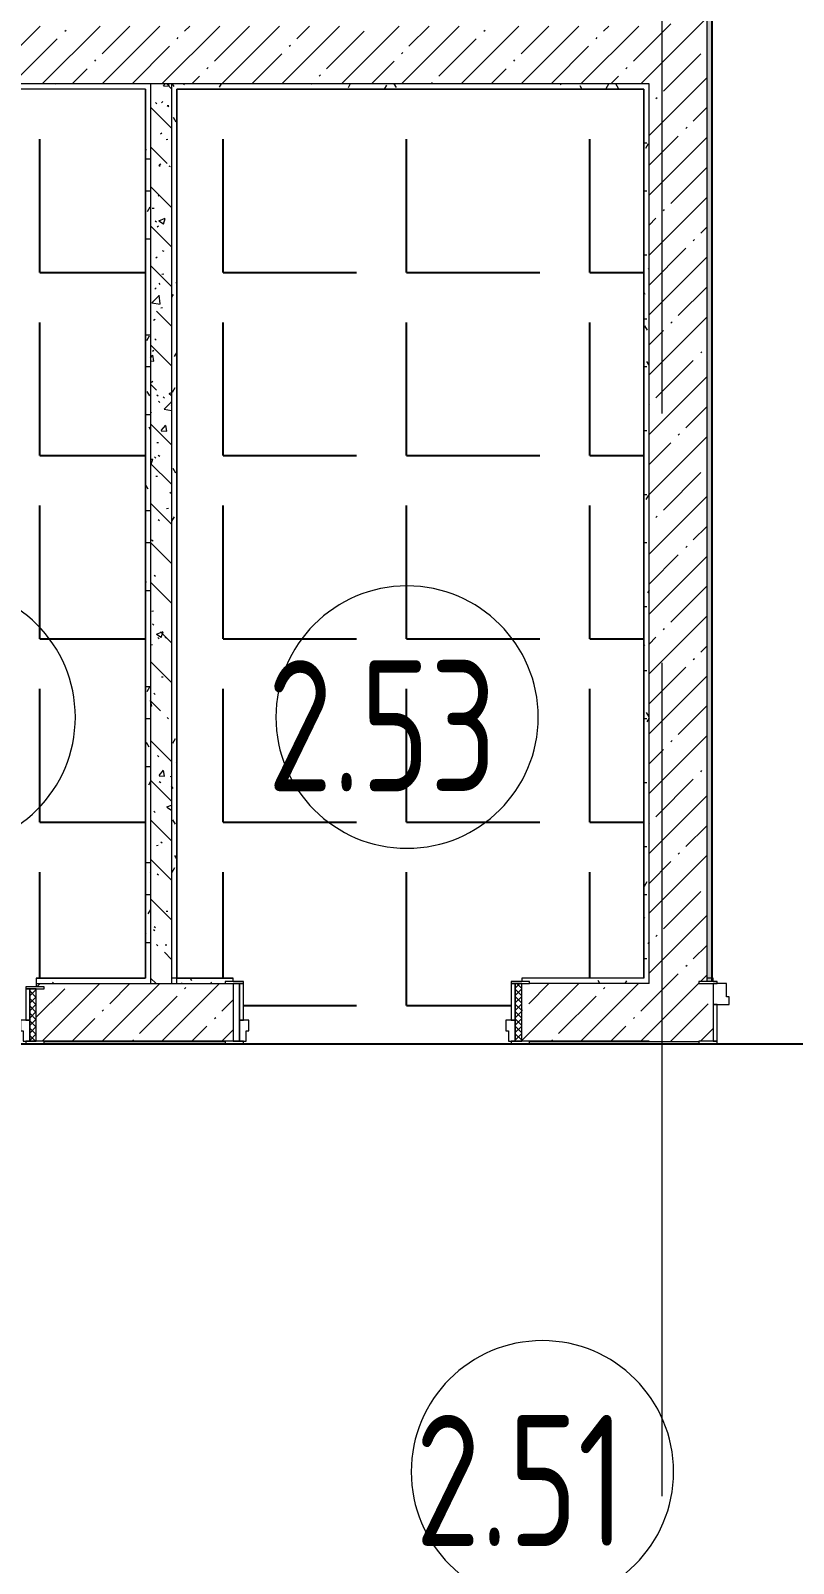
# Model space of a CAD drawing. Header units: millimetres. Extents: x -625 to 415037, y -3642 to 102118.
# Drawn here: x 239226 to 242132, y 11409 to 17252 of the extents above; entities that cross this region are included whole.
import ezdxf

# ---------------------------------------------------------------- set-up
doc = ezdxf.new("R2010")
doc.units = ezdxf.units.MM
doc.linetypes.add('Осевая', pattern=[6350, 1270, -952.5, 3175, -952.5])
doc.layers.add('1) плитка КР3', color=160, linetype='Continuous')
for name, color, linetype, lineweight in [('A-AREA-IDEN', 7, 'Continuous', 9), ('A-DOOR-FRAM-2', 7, 'Continuous', 5), ('A-WALL', 7, 'Continuous', 5), ('I-WALL', 7, 'Continuous', 5), ('Оси', 7, 'Continuous', 9), ('Оси-2', 7, 'Осевая', 9)]:
    doc.layers.add(name, color=color, linetype=linetype, lineweight=lineweight)
for name, color, linetype, lineweight, true_color in [('A-DOOR-1', 7, 'Continuous', 5, 0xc0c0c0), ('A-DOOR-FRAM-1', 7, 'Continuous', 5, 0xc0c0c0), ('A-WALL-1', 9, 'Continuous', 5, 0x808080), ('A-WALL-FNSH-1', 9, 'Continuous', 5, 0x808080)]:
    doc.layers.add(name, color=color, linetype=linetype, lineweight=lineweight, true_color=true_color)
doc.layers.get('A-DOOR-1').off()
doc.styles.add('СПДС', font='ГОСТ тип А.ttf', dxfattribs={"width": 0.9})
pattern_1 = [(45, (148772.12, -0.94), (-114.04925, 114.04925), []), (45, (148886.17, -0.94), (-114.04925, 114.04925), [201.612, -40.322, 6.706, -33.617])]
pattern_2 = [(0, (148772.123, -0.94), (243.84, 60.96), [20.117, -162.763, 20.117, -162.763, -975.36]), (0, (148772.123, -0.94), (243.84, 60.96), [-365.76, 20.117, -345.643, 20.117, -162.763, -426.72]), (0, (148772.123, -0.94), (243.84, 60.96), [-914.4, 20.117, -101.803, 20.117, -284.683]), (120, (148863.563, 29.54), (-174.71291, 180.691634), [20.117, -162.763, 20.117, -162.763, -975.36]), (120, (148863.563, 29.54), (-174.71291, 180.691634), [-365.76, 20.117, -345.643, 20.117, -162.763, -426.72]), (120, (148863.563, 29.54), (-174.71291, 180.691634), [-914.4, 20.117, -101.803, 20.117, -284.683]), (240, (148894.043, 151.46), (-69.12709, -241.651634), [20.117, -162.763, 20.117, -162.763, -975.36]), (240, (148894.043, 151.46), (-69.12709, -241.651634), [-365.76, 20.117, -345.643, 20.117, -162.763, -426.72]), (240, (148894.043, 151.46), (-69.12709, -241.651634), [-914.4, 20.117, -101.803, 20.117, -284.683])]
pattern_3 = [(0, (237863.1, 17028.06), (0, 698.5), [508, -190.5]), (90, (237863.1, 17028.06), (-698.5, 4e-14), [508, -190.5])]

# ---------------------------------------------------------------- blocks, each defined once
blk = doc.blocks.new('110_Дверь_СКБ_2Ст - Д-1_л_Лестничная клетка EIS60 2-V348-Объем проектирования 2 этажа')
at = {"layer": 'A-DOOR-FRAM-1'}
for p, q in [((-672.5, 118), (-742.5, 118)), ((-742.5, 118), (-742.5, 110)), ((-672.5, 110), (-672.5, 118)), ((767.5, 118), (697.5, 118)), ((697.5, 118), (697.5, 110)), ((767.5, 110), (767.5, 118)), ((-742.5, 110), (-672.5, 110)), ((-637.5, 110), (-687.5, 110)), ((-687.5, 110), (-687.5, 30)), ((-637.5, 60), (-637.5, 110)), ((-627.5, 60), (-637.5, 60)), ((-627.5, 30), (-627.5, 60)), ((662.5, 60), (652.5, 60)), ((652.5, 60), (652.5, 30)), ((662.5, 110), (662.5, 60)), ((712.5, 110), (662.5, 110)), ((697.5, 110), (767.5, 110)), ((712.5, 30), (712.5, 110)), ((-687.5, 30), (-627.5, 30)), ((-672.5, 30), (-687.5, 30)), ((-687.5, 30), (-687.5, -110)), ((-672.5, -110), (-672.5, 30)), ((652.5, 30), (712.5, 30)), ((712.5, 30), (697.5, 30)), ((697.5, 30), (697.5, -110)), ((712.5, -110), (712.5, 30)), ((-672.5, -110), (-742.5, -110)), ((-742.5, -110), (-742.5, -118)), ((-687.5, -110), (-672.5, -110)), ((-672.5, -118), (-672.5, -110)), ((697.5, -110), (712.5, -110)), ((767.5, -110), (697.5, -110)), ((697.5, -110), (697.5, -118)), ((767.5, -118), (767.5, -110)), ((-742.5, -118), (-672.5, -118)), ((697.5, -118), (767.5, -118))]:
    blk.add_line(p, q, dxfattribs=at)
blk = doc.blocks.new('110_Дверь_СКБ_1Ст_Внутренняя1 - Д-3 _п_ 1100x2100h_много всего-32102842-Объем проектирования 2 этажа')
at = {"layer": 'A-DOOR-FRAM-2'}
h = blk.add_hatch(dxfattribs=at)
h.set_pattern_fill('FP_86', color=256, style=0, pattern_type=2)
h.set_pattern_definition([(45, (-371.384, 174.685), (-14.1421, 14.1421), []), (135, (-371.384, 174.685), (-14.1421, -14.1421), [])])
h.paths.add_polyline_path([(-537.5, 110), (-537.5, -110), (-512.5, -110), (-512.5, 110)])
at = {"layer": 'A-DOOR-FRAM-1'}
for p, q in [((-497.5, 118), (-567.5, 118)), ((-567.5, 118), (-567.5, 110)), ((-497.5, 110), (-497.5, 118)), ((592.5, 118), (522.5, 118)), ((522.5, 118), (522.5, 110)), ((592.5, 110), (592.5, 118)), ((-567.5, 110), (-497.5, 110)), ((-512.5, 110), (-537.5, 110)), ((-537.5, 110), (-537.5, -110)), ((-487.5, 110), (-512.5, 110)), ((-512.5, 110), (-512.5, 30)), ((-512.5, -110), (-512.5, 110)), ((-497.5, 110), (-512.5, 110)), ((-512.5, 110), (-512.5, 109)), ((-512.5, 109), (-497.5, 109)), ((-497.5, 109), (-497.5, 110)), ((-487.5, 70), (-487.5, 110)), ((-477.5, 70), (-487.5, 70)), ((-477.5, 30), (-477.5, 70)), ((512.5, 70), (502.5, 70)), ((502.5, 70), (502.5, 30)), ((512.5, 110), (512.5, 70)), ((537.5, 110), (512.5, 110)), ((537.5, 110), (522.5, 110)), ((522.5, 110), (522.5, 109)), ((522.5, 110), (592.5, 110)), ((522.5, 109), (537.5, 109)), ((537.5, 30), (537.5, 110)), ((562.5, 110), (537.5, 110)), ((537.5, 110), (537.5, -110)), ((537.5, 109), (537.5, 110)), ((562.5, -110), (562.5, 110)), ((-512.5, 30), (-477.5, 30)), ((-497.5, 30), (-512.5, 30)), ((-512.5, 30), (-512.5, -110)), ((-497.5, -110), (-497.5, 30)), ((502.5, 30), (537.5, 30)), ((537.5, 30), (522.5, 30)), ((522.5, 30), (522.5, -110)), ((537.5, -110), (537.5, 30)), ((-497.5, -110), (-567.5, -110)), ((-567.5, -110), (-567.5, -118)), ((-537.5, -110), (-512.5, -110)), ((-512.5, -110), (-497.5, -110)), ((-497.5, -118), (-497.5, -110)), ((522.5, -110), (537.5, -110)), ((592.5, -110), (522.5, -110)), ((522.5, -110), (522.5, -118)), ((537.5, -110), (562.5, -110)), ((592.5, -118), (592.5, -110)), ((-567.5, -118), (-497.5, -118)), ((522.5, -118), (592.5, -118))]:
    blk.add_line(p, q, dxfattribs=at)
blk = doc.blocks.new('110_Дверь_СКБ_1Ст_Внутренняя1 - Д-3 _п_ 1100x2100h_много всего-32102838-Объем проектирования 2 этажа')
at = {"layer": 'A-DOOR-FRAM-2'}
h = blk.add_hatch(dxfattribs=at)
h.set_pattern_fill('FP_76', color=256, style=0, pattern_type=2)
h.set_pattern_definition([(45, (-371.384, 164.685), (-14.1421, 14.1421), []), (135, (-371.384, 164.685), (-14.1421, -14.1421), [])])
h.paths.add_polyline_path([(-516.4, 100), (-537.5, 100), (-537.5, -100), (-512.5, -100), (-512.5, 100)])
at = {"layer": 'A-DOOR-FRAM-1'}
for p, q in [((-497.5, 108), (-567.5, 108)), ((-567.5, 108), (-567.5, 100)), ((-567.5, 100), (-497.5, 100)), ((-512.5, 100), (-537.5, 100)), ((-537.5, 100), (-537.5, -100)), ((-487.5, 100), (-512.5, 100)), ((-512.5, 100), (-512.5, 20)), ((-512.5, -100), (-512.5, 100)), ((-497.5, 100), (-512.5, 100)), ((-512.5, 100), (-512.5, 99)), ((-512.5, 99), (-497.5, 99)), ((-497.5, 100), (-497.5, 108)), ((-497.5, 99), (-497.5, 100)), ((-487.5, 60), (-487.5, 100)), ((-477.5, 60), (-487.5, 60)), ((-477.5, 20), (-477.5, 60)), ((512.5, 60), (502.5, 60)), ((502.5, 60), (502.5, 20)), ((512.5, 100), (512.5, 60)), ((537.5, 100), (512.5, 100)), ((592.5, 108), (522.5, 108)), ((522.5, 108), (522.5, 100)), ((537.5, 100), (522.5, 100)), ((522.5, 100), (522.5, 99)), ((522.5, 100), (592.5, 100)), ((522.5, 99), (537.5, 99)), ((537.5, 20), (537.5, 100)), ((562.5, 100), (537.5, 100)), ((537.5, 100), (537.5, -100)), ((537.5, 99), (537.5, 100)), ((562.5, -100), (562.5, 100)), ((592.5, 100), (592.5, 108)), ((-512.5, 20), (-477.5, 20)), ((-497.5, 20), (-512.5, 20)), ((-512.5, 20), (-512.5, -100)), ((-497.5, -100), (-497.5, 20)), ((502.5, 20), (537.5, 20)), ((537.5, 20), (522.5, 20)), ((522.5, 20), (522.5, -100)), ((537.5, -100), (537.5, 20)), ((-497.5, -100), (-567.5, -100)), ((-567.5, -100), (-567.5, -108)), ((-567.5, -108), (-497.5, -108)), ((-537.5, -100), (-512.5, -100)), ((-512.5, -100), (-497.5, -100)), ((-497.5, -108), (-497.5, -100)), ((522.5, -100), (537.5, -100)), ((592.5, -100), (522.5, -100)), ((522.5, -100), (522.5, -108)), ((522.5, -108), (592.5, -108)), ((537.5, -100), (562.5, -100)), ((592.5, -108), (592.5, -100))]:
    blk.add_line(p, q, dxfattribs=at)
blk = doc.blocks.new('Марка_Помещения - Номер-25198446-Объем проектирования 2 этажа')
at = {"layer": 'A-AREA-IDEN'}
for start, end in [(360, 180), (180, 360)]:
    blk.add_arc((0, 0), 2.5, start, end, dxfattribs=at)

msp = doc.modelspace()

# ---------------------------------------------------------------- hatches: boundary and pattern name
at = {"layer": '1) плитка КР3'}
h = msp.add_hatch(dxfattribs=at)
h.set_pattern_fill('ANGLE', color=256, scale=100)
h.set_pattern_definition(pattern_3)
h.paths.add_polyline_path([(239661.8, 17028.1), (238423.1, 17028.1), (238423.1, 16078.1), (237863.1, 16078.1), (237863.1, 13620.1), (238147.1, 13620.1), (238147.1, 13619.1), (238147.1, 13607.1), (238187.1, 13607.1), (238187.1, 13599.1), (238187.1, 13479.1), (238207.1, 13479.1), (238207.1, 13439.1), (238197.1, 13439.1), (238197.1, 13399.1), (238187.1, 13399.1), (238187.1, 13389.1), (239207.1, 13389.1), (239207.1, 13399.1), (239197.1, 13399.1), (239197.1, 13439.1), (239187.1, 13439.1), (239187.1, 13479.1), (239207.1, 13479.1), (239207.1, 13599.1), (239207.1, 13607.1), (239247.1, 13607.1), (239247.1, 13639.1), (239247.1, 13640.1), (239661.8, 13640.1)])
h = msp.add_hatch(dxfattribs=at)
h.set_pattern_fill('ANGLE', color=256, scale=100)
h.set_pattern_definition(pattern_3)
h.paths.add_polyline_path([(241561.1, 17028.1), (239783.8, 17028.1), (239783.8, 13640.1), (239997.1, 13640.1), (239997.1, 13639.1), (239997.1, 13627.1), (240037.1, 13627.1), (240037.1, 13619.1), (240037.1, 13479.1), (240057.1, 13479.1), (240057.1, 13439.1), (240047.1, 13439.1), (240047.1, 13399.1), (240037.1, 13399.1), (240037.1, 13389.1), (241057.1, 13389.1), (241057.1, 13399.1), (241047.1, 13399.1), (241047.1, 13439.1), (241037.1, 13439.1), (241037.1, 13479.1), (241057.1, 13479.1), (241057.1, 13619.1), (241057.1, 13627.1), (241097.1, 13627.1), (241097.1, 13639.1), (241097.1, 13640.1), (241561.1, 13640.1)])
at = {"layer": 'I-WALL'}
h = msp.add_hatch(dxfattribs=at)
h.set_pattern_fill('FP_1', color=256, style=0, pattern_type=2)
h.set_pattern_definition(pattern_1)
h.paths.add_polyline_path([(241755.6, 13619.1), (241772.1, 13619.1), (241772.1, 13627.1), (241802.1, 13627.1), (241802.1, 21549.1), (241582.1, 21549.1), (241582.1, 13619.1)])
h = msp.add_hatch(dxfattribs=at)
h.set_pattern_fill('FP_191', color=256, style=0, pattern_type=2)
h.set_pattern_definition(pattern_2)
h.paths.add_polyline_path([(241822.1, 13627.1), (241822.1, 21149.1), (241802.1, 21149.1), (241802.9, 13627.1), (241814.1, 13627.1)])
h = msp.add_hatch(dxfattribs=at)
h.set_pattern_fill('FP_1', color=256, style=0, pattern_type=2)
h.set_pattern_definition(pattern_1)
h.paths.add_polyline_path([(238322.1, 17049.1), (241582.1, 17049.1), (241582.1, 17269.1), (235262.1, 17269.1), (235262.1, 17049.1), (238203.1, 17049.1)])
h = msp.add_hatch(dxfattribs=at)
h.set_pattern_fill('FP_191', color=256, style=0, pattern_type=2)
h.set_pattern_definition(pattern_2)
h.paths.add_polyline_path([(239661.8, 17029.1), (239662.7, 17049.1), (238402.1, 17049.1), (238402.1, 17029.1), (239655.9, 17029.1)])
h = msp.add_hatch(dxfattribs=at)
h.set_pattern_fill('FP_191', color=256, style=0, pattern_type=2)
h.set_pattern_definition(pattern_2)
h.paths.add_polyline_path([(239682.8, 13639.1), (239682.8, 17049.1), (239662.8, 17049.1), (239662.8, 13639.1), (239672.5, 13639.1)])
h = msp.add_hatch(dxfattribs=at)
h.set_pattern_fill('FP_41', color=256, style=0, pattern_type=2)
h.set_pattern_definition([(135, (148772.12, -0.94), (-150.8683, -150.8683), [213.36, -35.56, 7.112, -35.56]), (135, (148772.12, 149.83), (-150.8683, -150.8683), []), (50, (148772.12, -0.94), (255.05767, -22.3145), [26.67, -293.37]), (355, (148772.12, -0.94), (-49.3404, 267.47914), [21.336, -234.696]), (100.451, (148793.38, -2.8), (205.71947, 245.16356), [22.666, -249.326]), (46.184, (148772.12, 70.18), (379.511, -58.86), [40.005, -440.055]), (96.636, (148803.75, 65.27), (332.3634, 346.3991), [33.999, -373.989]), (351.184, (148772.12, 70.18), (332.3669, 346.3953), [32.004, -352.044]), (21, (148807.68, 52.4), (212.26017, -143.1711), [26.67, -293.37]), (326, (148807.68, 52.4), (86.5224, 257.8632), [21.336, -234.696]), (71.451, (148825.37, 40.47), (298.78395, 114.6901), [22.666, -249.326]), (37.5, (148772.12, -0.94), (4.32385, 118.37751), [6.706, -225.146, 6.706, -231.546, -235.585]), (37.5, (148772.12, -0.94), (4.32385, 118.37751), [-470.103, 6.706, -228.879]), (7.5, (148772.12, -0.94), (93.54758, 140.2533), [6.706, -129.134, 6.706, -219.812, -89.789]), (7.5, (148772.12, -0.94), (93.54758, 140.2533), [-362.356, 6.706, -83.083]), (327.5, (148692.82, -0.94), (189.82734, -8.02019), [6.706, -82.194, 6.706, -270.662, -368.046]), (327.5, (148692.82, -0.94), (189.82734, -8.02019), [-366.268, 6.706, -361.34]), (317.5, (148657.26, -0.94), (207.38114, 35.59764), [6.706, -108.864, 6.706, -177.495, -261.366]), (317.5, (148657.26, -0.94), (207.38114, 35.59764), [-299.771, 6.706, -254.66])])
h.paths.add_polyline_path([(239683, 13619.1), (239762.8, 13619.1), (239762.8, 17049.1), (239682.8, 17049.1), (239682.8, 13619.1)])
h = msp.add_hatch(dxfattribs=at)
h.set_pattern_fill('FP_191', color=256, style=0, pattern_type=2)
h.set_pattern_definition(pattern_2)
h.paths.add_polyline_path([(241022.1, 17029.1), (241562.1, 17030), (241582.1, 17049.1), (239762.8, 17049.1), (239764.6, 17029.1), (240671.5, 17029.1)])
h.paths.add_polyline_path([(241578.9, 17029.1), (241582.1, 17029.1), (241582.1, 17049.1), (241562.1, 17029.1)])
h = msp.add_hatch(dxfattribs=at)
h.set_pattern_fill('FP_191', color=256, style=0, pattern_type=2)
h.set_pattern_definition(pattern_2)
h.paths.add_polyline_path([(239762.8, 13639.1), (239782.8, 13640.1), (239782.8, 17028.1), (239762.8, 17029.1), (239762.8, 13925.6)])
h.paths.add_polyline_path([(239762.8, 13619.1), (239782.8, 13639.1), (239762.8, 13639.1)])
h = msp.add_hatch(dxfattribs=at)
h.set_pattern_fill('FP_191', color=256, style=0, pattern_type=2)
h.set_pattern_definition(pattern_2)
h.paths.add_polyline_path([(241582.1, 13639.1), (241582.1, 17029.1), (241562.1, 17029.1), (241562.1, 13640.1)])
h = msp.add_hatch(dxfattribs=at)
h.set_pattern_fill('FP_191', color=256, style=0, pattern_type=2)
h.set_pattern_definition(pattern_2)
h.paths.add_polyline_path([(239682.8, 13619.1), (239682.8, 13639.1), (239662.8, 13639.1), (239682.4, 13619.5)])
h.paths.add_polyline_path([(239682.8, 13619.1), (239661.8, 13639.1), (239247.1, 13639.1), (239247.1, 13619.1), (239682.4, 13619.1)])
h = msp.add_hatch(dxfattribs=at)
h.set_pattern_fill('FP_1', color=256, style=0, pattern_type=2)
h.set_pattern_definition(pattern_1)
h.paths.add_polyline_path([(241822.1, 13399.1), (241822.1, 13619.1), (241097.1, 13619.1), (241097.1, 13399.1), (241802.1, 13399.1)])
h.paths.add_polyline_path([(239277.1, 13399.1), (239997.1, 13399.1), (239997.1, 13619.1), (239247.1, 13619.1), (239247.1, 13607.1), (239277.1, 13607.1), (239277.1, 13599.1), (239247.1, 13599.1), (239247.1, 13399.1)])
h = msp.add_hatch(dxfattribs=at)
h.set_pattern_fill('FP_191', color=256, style=0, pattern_type=2)
h.set_pattern_definition(pattern_2)
h.paths.add_polyline_path([(241394.2, 13619.1), (241562.1, 13619.1), (241560.3, 13639.1), (241097.1, 13639.1), (241097.1, 13627.1), (241127.1, 13627.1), (241127.1, 13619.1), (241248.1, 13619.1)])
h.paths.add_polyline_path([(241582.1, 13619.1), (241582.1, 13639.1), (241562.1, 13639.1), (241562.1, 13619.1)])
h.paths.add_polyline_path([(239948.7, 13619.1), (239967.1, 13619.1), (239967.1, 13627.1), (239997.1, 13627.1), (239997.1, 13639.1), (239782.8, 13638.1), (239762.8, 13619.1), (239782.8, 13619.1)])
h = msp.add_hatch(dxfattribs=at)
h.set_pattern_fill('FP_1', color=256, style=0, pattern_type=2)
h.set_pattern_definition(pattern_1)
h.paths.add_polyline_path([(243433.9, 13399.1), (243572.1, 13399.1), (243572.1, 13619.1), (243227.1, 13619.1), (243227.1, 13399.1), (243352.1, 13399.1)])
h.paths.add_polyline_path([(241822.1, 13399.1), (241827.1, 13399.1), (241825.8, 13619.1), (241822.1, 13619.1), (241822.1, 13402.1)])
h = msp.add_hatch(dxfattribs=at)
h.set_pattern_fill('FP_191', color=256, style=0, pattern_type=2)
h.set_pattern_definition(pattern_2)
h.paths.add_polyline_path([(243282.1, 13619.1), (243332.1, 13619.1), (243331.1, 13639.1), (243227.1, 13639.1), (243227.1, 13627.1), (243282.1, 13627.1)])
h.paths.add_polyline_path([(241827.1, 13627.1), (241827.1, 13639.1), (241823.1, 13639.1), (241822.5, 13627.1), (241825.5, 13627.1)])

# ---------------------------------------------------------------- linework, layer by layer
at = {"layer": '1) плитка КР3'}
msp.add_lwpolyline([(233742.1, 13389.1), (269982.1, 13389.1), (269982.1, 10599.1), (233742.1, 10599.1)], close=True, dxfattribs=at)
at = {"layer": 'A-WALL'}
for p, q in [((241802.1, 21149.1), (241802.1, 13627.1)), ((241582.1, 17049.1), (238322.1, 17049.1)), ((239662.8, 17029.1), (238422.1, 17029.1)), ((239682.8, 17049.1), (239682.8, 13619.1)), ((239762.8, 17049.1), (239762.8, 13619.1)), ((239782.8, 13619.1), (239782.8, 17029.1)), ((241562.1, 17029.1), (239782.8, 17029.1)), ((241582.1, 13619.1), (241582.1, 17049.1)), ((239247.1, 13619.1), (239967.1, 13619.1)), ((241562.1, 13639.1), (241097.1, 13639.1)), ((241582.1, 13619.1), (241127.1, 13619.1)), ((241823.1, 13639.1), (241827.1, 13639.1)), ((239967.1, 13399.1), (239277.1, 13399.1)), ((241582.1, 13399.1), (241127.1, 13399.1))]:
    msp.add_line(p, q, dxfattribs=at)
at = {"layer": 'A-WALL-1'}
for p, q in [((241822.1, 13627.1), (241822.1, 21149.1)), ((239662.8, 17029.1), (239662.8, 13639.1)), ((241562.1, 17029.1), (241562.1, 13639.1)), ((239247.1, 13639.1), (239247.1, 13607.1)), ((239662.8, 13639.1), (239661.8, 13639.1)), ((239782.8, 13639.1), (239762.8, 13639.1)), ((239997.1, 13627.1), (239997.1, 13639.1)), ((241097.1, 13639.1), (241097.1, 13627.1)), ((241823.1, 13639.1), (241802.1, 13639.1)), ((241827.1, 13627.1), (241827.1, 13639.1))]:
    msp.add_line(p, q, dxfattribs=at)
at = {"layer": 'A-WALL-FNSH-1'}
for p, q in [((239661.8, 17028.1), (238422.1, 17028.1)), ((239661.8, 17028.1), (239661.8, 13640.1)), ((239783.8, 17028.1), (241561.1, 17028.1)), ((239783.8, 13639.1), (239783.8, 17028.1)), ((241561.1, 17028.1), (241561.1, 13639.1)), ((239661.8, 13640.1), (239247.1, 13640.1)), ((239247.1, 13640.1), (239247.1, 13639.1)), ((239247.1, 13639.1), (239661.8, 13639.1)), ((239997.1, 13640.1), (239782.8, 13640.1)), ((239782.8, 13639.1), (239997.1, 13639.1)), ((239997.1, 13639.1), (239997.1, 13640.1)), ((241562.1, 13640.1), (241097.1, 13640.1)), ((241097.1, 13640.1), (241097.1, 13639.1)), ((241827.1, 13640.1), (241823.1, 13640.1)), ((241827.1, 13639.1), (241827.1, 13640.1)), ((239277.1, 13398.1), (239967.1, 13398.1)), ((241127.1, 13398.1), (241772.1, 13398.1))]:
    msp.add_line(p, q, dxfattribs=at)
at = {"layer": 'I-WALL'}
msp.add_line((241823.1, 21128.1), (241823.1, 13639.1), dxfattribs=at)
at = {"layer": 'Оси'}
msp.add_line((241632.1, 16914.2), (241632.1, 21914.2), dxfattribs=at)
at = {"layer": 'Оси-2'}
for p, q in [((241632.1, 3093.7), (241632.1, 16915.1)), ((241632.1, 3092.8), (241632.1, 16914.2))]:
    msp.add_line(p, q, dxfattribs=at)

# ---------------------------------------------------------------- block references
at = {"layer": 'A-AREA-IDEN', "xscale": 199.9999999999999, "yscale": 199.9999999999999, "zscale": 199.9999999999999}
for p in [(238895.9, 14634.7), (240660, 14634.7), (241175.7, 11757.9)]:
    msp.add_blockref('Марка_Помещения - Номер-25198446-Объем проектирования 2 этажа', p, dxfattribs=at)
at = {"layer": 'A-DOOR-1', "rotation": 180}
for name, p in [('110_Дверь_СКБ_1Ст_Внутренняя1 - Д-3 _п_ 1100x2100h_много всего-32102842-Объем проектирования 2 этажа', (240559.6, 13509.1)), ('110_Дверь_СКБ_1Ст_Внутренняя1 - Д-3 _п_ 1100x2100h_много всего-32102838-Объем проектирования 2 этажа', (238709.6, 13499.1))]:
    msp.add_blockref(name, p, dxfattribs=at)
at = {"layer": 'A-DOOR-1'}
msp.add_blockref('110_Дверь_СКБ_2Ст - Д-1_л_Лестничная клетка EIS60 2-V348-Объем проектирования 2 этажа', (242514.6, 13509.1), dxfattribs=at)

# ---------------------------------------------------------------- texts
at = {"layer": 'A-AREA-IDEN', "char_height": 500, "attachment_point": 1, "style": 'СПДС'}
for s, insert, width in [('2.53', (240128.5, 14851.8), 1327.594), ('2.51', (240691.9, 11975), 1212.151)]:
    msp.add_mtext(s, dxfattribs=dict(at, insert=insert, width=width))

doc.saveas('drawing.dxf')
